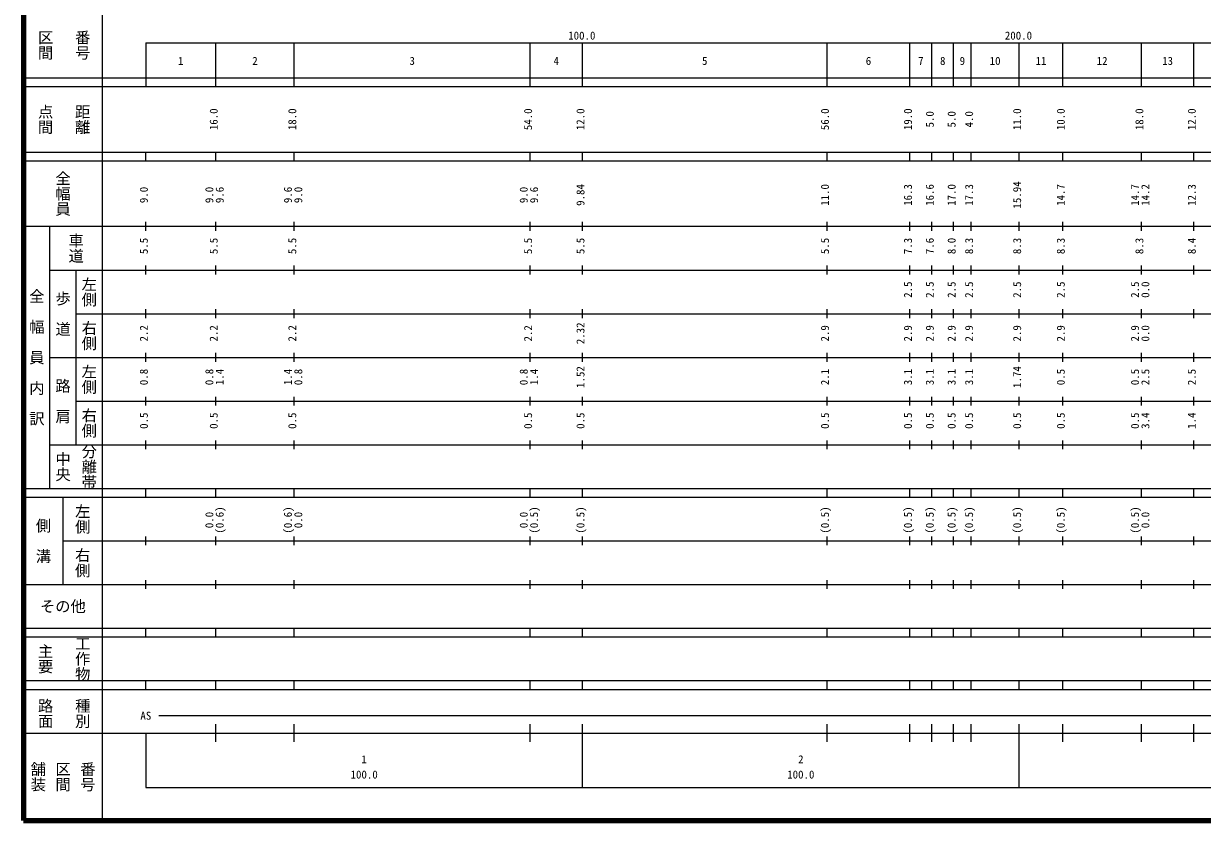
# Model space of a CAD drawing. Units: millimetres on the paper, enlarged 1000 times. Extents: x 40000 to 680000, y 20000 to 380000.
# Drawn here: x 40000 to 309979, y 20000 to 202409 of the extents above; entities that cross this region are included whole.
import ezdxf
from ezdxf.enums import TextEntityAlignment as Align

# ---------------------------------------------------------------- set-up
doc = ezdxf.new("R2010")
doc.units = ezdxf.units.MM
doc.header["$LTSCALE"] = 1000
doc.layers.add('M-TTL', color=2, linetype='Continuous', lineweight=140)
doc.layers.add('M-TTL-BAND', color=7, linetype='Continuous', lineweight=25)
doc.styles.add('@ＭＳ ゴシック', font='')
doc.styles.add('ＭＳ ゴシック', font='')
doc.styles.get('@ＭＳ ゴシック').set_extended_font_data('@MS Gothic')
doc.styles.get('ＭＳ ゴシック').set_extended_font_data('MS Gothic')

msp = doc.modelspace()

# ---------------------------------------------------------------- linework, layer by layer
at = {"layer": 'M-TTL'}
for p, q in [((40000, 380000), (40000, 20000)), ((40000, 20000), (680000, 20000))]:
    msp.add_line(p, q, dxfattribs=at)
at = {"layer": 'M-TTL-BAND'}
for p, q in [((58000, 370000), (58000, 20000)), ((68000, 198000), (579000, 198000)), ((68000, 198000), (68000, 188000)), ((84000, 188000), (84000, 198000)), ((102000, 188000), (102000, 198000)), ((156000, 188000), (156000, 198000)), ((168000, 188000), (168000, 198000)), ((224000, 188000), (224000, 198000)), ((243000, 188000), (243000, 198000)), ((248000, 188000), (248000, 198000)), ((253000, 188000), (253000, 198000)), ((257000, 188000), (257000, 198000)), ((268000, 188000), (268000, 198000)), ((278000, 188000), (278000, 198000)), ((296000, 188000), (296000, 198000)), ((308000, 188000), (308000, 198000)), ((40000, 190000), (579000, 190000)), ((40000, 188000), (579000, 188000)), ((40000, 173000), (579000, 173000)), ((68000, 171000), (68000, 173000)), ((84000, 171000), (84000, 173000)), ((102000, 171000), (102000, 173000)), ((156000, 171000), (156000, 173000)), ((168000, 171000), (168000, 173000)), ((224000, 171000), (224000, 173000)), ((243000, 171000), (243000, 173000)), ((248000, 171000), (248000, 173000)), ((253000, 171000), (253000, 173000)), ((257000, 171000), (257000, 173000)), ((268000, 171000), (268000, 173000)), ((278000, 171000), (278000, 173000)), ((296000, 171000), (296000, 173000)), ((308000, 171000), (308000, 173000)), ((40000, 171000), (579000, 171000)), ((68000, 155000), (68000, 157000)), ((84000, 155000), (84000, 157000)), ((102000, 155000), (102000, 157000)), ((156000, 155000), (156000, 157000)), ((168000, 155000), (168000, 157000)), ((224000, 155000), (224000, 157000)), ((243000, 155000), (243000, 157000)), ((248000, 155000), (248000, 157000)), ((253000, 155000), (253000, 157000)), ((257000, 155000), (257000, 157000)), ((268000, 155000), (268000, 157000)), ((278000, 155000), (278000, 157000)), ((296000, 155000), (296000, 157000)), ((308000, 155000), (308000, 157000)), ((40000, 156000), (579000, 156000)), ((46000, 96000), (46000, 156000)), ((46000, 146000), (579000, 146000)), ((52000, 146000), (52000, 106000)), ((68000, 145000), (68000, 147000)), ((84000, 145000), (84000, 147000)), ((102000, 145000), (102000, 147000)), ((156000, 145000), (156000, 147000)), ((168000, 145000), (168000, 147000)), ((224000, 145000), (224000, 147000)), ((243000, 145000), (243000, 147000)), ((248000, 145000), (248000, 147000)), ((253000, 145000), (253000, 147000)), ((257000, 145000), (257000, 147000)), ((268000, 145000), (268000, 147000)), ((278000, 145000), (278000, 147000)), ((296000, 145000), (296000, 147000)), ((308000, 145000), (308000, 147000)), ((52000, 136000), (579000, 136000)), ((68000, 135000), (68000, 137000)), ((84000, 135000), (84000, 137000)), ((102000, 135000), (102000, 137000)), ((156000, 135000), (156000, 137000)), ((168000, 135000), (168000, 137000)), ((224000, 135000), (224000, 137000)), ((243000, 135000), (243000, 137000)), ((248000, 135000), (248000, 137000)), ((253000, 135000), (253000, 137000)), ((257000, 135000), (257000, 137000)), ((268000, 135000), (268000, 137000)), ((278000, 135000), (278000, 137000)), ((296000, 135000), (296000, 137000)), ((308000, 135000), (308000, 137000)), ((68000, 125000), (68000, 127000)), ((84000, 125000), (84000, 127000)), ((102000, 125000), (102000, 127000)), ((156000, 125000), (156000, 127000)), ((168000, 125000), (168000, 127000)), ((224000, 125000), (224000, 127000)), ((243000, 125000), (243000, 127000)), ((248000, 125000), (248000, 127000)), ((253000, 125000), (253000, 127000)), ((257000, 125000), (257000, 127000)), ((268000, 125000), (268000, 127000)), ((278000, 125000), (278000, 127000)), ((296000, 125000), (296000, 127000)), ((308000, 125000), (308000, 127000)), ((46000, 126000), (579000, 126000)), ((68000, 115000), (68000, 117000)), ((84000, 115000), (84000, 117000)), ((102000, 115000), (102000, 117000)), ((156000, 115000), (156000, 117000)), ((168000, 115000), (168000, 117000)), ((224000, 115000), (224000, 117000)), ((243000, 115000), (243000, 117000)), ((248000, 115000), (248000, 117000)), ((253000, 115000), (253000, 117000)), ((257000, 115000), (257000, 117000)), ((268000, 115000), (268000, 117000)), ((278000, 115000), (278000, 117000)), ((296000, 115000), (296000, 117000)), ((308000, 115000), (308000, 117000)), ((52000, 116000), (579000, 116000)), ((46000, 106000), (579000, 106000)), ((68000, 105000), (68000, 107000)), ((84000, 105000), (84000, 107000)), ((102000, 105000), (102000, 107000)), ((156000, 105000), (156000, 107000)), ((168000, 105000), (168000, 107000)), ((224000, 105000), (224000, 107000)), ((243000, 105000), (243000, 107000)), ((248000, 105000), (248000, 107000)), ((253000, 105000), (253000, 107000)), ((257000, 105000), (257000, 107000)), ((268000, 105000), (268000, 107000)), ((278000, 105000), (278000, 107000)), ((296000, 105000), (296000, 107000)), ((308000, 105000), (308000, 107000)), ((40000, 96000), (579000, 96000)), ((68000, 94000), (68000, 96000)), ((84000, 94000), (84000, 96000)), ((102000, 94000), (102000, 96000)), ((156000, 94000), (156000, 96000)), ((168000, 94000), (168000, 96000)), ((224000, 94000), (224000, 96000)), ((243000, 94000), (243000, 96000)), ((248000, 94000), (248000, 96000)), ((253000, 94000), (253000, 96000)), ((257000, 94000), (257000, 96000)), ((268000, 94000), (268000, 96000)), ((278000, 94000), (278000, 96000)), ((296000, 94000), (296000, 96000)), ((308000, 94000), (308000, 96000)), ((40000, 94000), (579000, 94000)), ((49000, 94000), (49000, 74000)), ((49000, 84000), (579000, 84000)), ((68000, 83000), (68000, 85000)), ((84000, 83000), (84000, 85000)), ((102000, 83000), (102000, 85000)), ((156000, 83000), (156000, 85000)), ((168000, 83000), (168000, 85000)), ((224000, 83000), (224000, 85000)), ((243000, 83000), (243000, 85000)), ((248000, 83000), (248000, 85000)), ((253000, 83000), (253000, 85000)), ((257000, 83000), (257000, 85000)), ((268000, 83000), (268000, 85000)), ((278000, 83000), (278000, 85000)), ((296000, 83000), (296000, 85000)), ((308000, 83000), (308000, 85000)), ((40000, 74000), (579000, 74000)), ((68000, 73000), (68000, 75000)), ((84000, 73000), (84000, 75000)), ((102000, 73000), (102000, 75000)), ((156000, 73000), (156000, 75000)), ((168000, 73000), (168000, 75000)), ((224000, 73000), (224000, 75000)), ((243000, 73000), (243000, 75000)), ((248000, 73000), (248000, 75000)), ((253000, 73000), (253000, 75000)), ((257000, 73000), (257000, 75000)), ((268000, 73000), (268000, 75000)), ((278000, 73000), (278000, 75000)), ((296000, 73000), (296000, 75000)), ((308000, 73000), (308000, 75000)), ((40000, 64000), (579000, 64000)), ((68000, 62000), (68000, 64000)), ((84000, 62000), (84000, 64000)), ((102000, 62000), (102000, 64000)), ((156000, 62000), (156000, 64000)), ((168000, 62000), (168000, 64000)), ((224000, 62000), (224000, 64000)), ((243000, 62000), (243000, 64000)), ((248000, 62000), (248000, 64000)), ((253000, 62000), (253000, 64000)), ((257000, 62000), (257000, 64000)), ((268000, 62000), (268000, 64000)), ((278000, 62000), (278000, 64000)), ((296000, 62000), (296000, 64000)), ((308000, 62000), (308000, 64000)), ((40000, 62000), (579000, 62000)), ((40000, 52000), (579000, 52000)), ((68000, 50000), (68000, 52000)), ((84000, 50000), (84000, 52000)), ((102000, 50000), (102000, 52000)), ((156000, 50000), (156000, 52000)), ((168000, 50000), (168000, 52000)), ((224000, 50000), (224000, 52000)), ((243000, 50000), (243000, 52000)), ((248000, 50000), (248000, 52000)), ((253000, 50000), (253000, 52000)), ((257000, 50000), (257000, 52000)), ((268000, 50000), (268000, 52000)), ((278000, 50000), (278000, 52000)), ((296000, 50000), (296000, 52000)), ((308000, 50000), (308000, 52000)), ((40000, 50000), (579000, 50000)), ((71000, 44000), (565000, 44000)), ((84000, 38000), (84000, 42000)), ((102000, 38000), (102000, 42000)), ((156000, 38000), (156000, 42000)), ((168000, 27500), (168000, 42000)), ((224000, 38000), (224000, 42000)), ((243000, 38000), (243000, 42000)), ((248000, 38000), (248000, 42000)), ((253000, 38000), (253000, 42000)), ((257000, 38000), (257000, 42000)), ((268000, 27500), (268000, 42000)), ((278000, 38000), (278000, 42000)), ((296000, 38000), (296000, 42000)), ((308000, 38000), (308000, 42000)), ((40000, 40000), (579000, 40000)), ((68000, 40000), (68000, 27500)), ((68000, 27500), (579000, 27500))]:
    msp.add_line(p, q, dxfattribs=at)

# ---------------------------------------------------------------- texts
at = {"layer": 'M-TTL-BAND', "style": '@ＭＳ ゴシック'}
for s, p in [('区間', (45000, 197500)), ('番号', (53500, 197500)), ('点間', (45000, 180500)), ('距離', (53500, 180500)), ('全幅員', (49000, 163500)), ('車道', (52000, 151000)), ('左側', (55000, 141000)), ('全\u3000幅\u3000員\u3000内\u3000訳', (43000, 126000)), ('歩\u3000道', (49000, 136000)), ('右側', (55000, 131000)), ('左側', (55000, 121000)), ('路\u3000肩', (49000, 116000)), ('右側', (55000, 111000)), ('分離帯', (55000, 101000)), ('中央', (49000, 101000)), ('左側', (53500, 89000)), ('側\u3000溝', (44500, 84000)), ('右側', (53500, 79000)), ('主要', (45000, 57000)), ('工作物', (53500, 57000)), ('路面', (45000, 44500)), ('種別', (53500, 44500)), ('舗装', (43333, 30000)), ('区間', (49000, 30000)), ('番号', (54667, 30000))]:
    msp.add_text(s, height=2566, rotation=270, dxfattribs=at).set_placement(p, align=Align.MIDDLE_CENTER)
at = {"layer": 'M-TTL-BAND', "style": 'ＭＳ ゴシック'}
for s, p in [('100.0', (167844, 198195)), ('200.0', (267844, 198195)), ('1', (76000, 192405)), ('2', (93000, 192405)), ('3', (129000, 192405)), ('4', (162000, 192405)), ('5', (196000, 192405)), ('6', (233500, 192405)), ('7', (245500, 192405)), ('8', (250500, 192405)), ('9', (255000, 192405)), ('10', (262500, 192405)), ('11', (273000, 192405)), ('12', (287000, 192405)), ('13', (302000, 192405)), ('AS', (68000, 42500)), ('1', (118000, 32523)), ('2', (218000, 32523)), ('100.0', (118000, 29033)), ('100.0', (218000, 29033))]:
    msp.add_text(s, height=1833, dxfattribs=at).set_placement(p, align=Align.BOTTOM_CENTER)
for s, p in [('16.0', (85000, 180500)), ('18.0', (103000, 180500)), ('54.0', (157000, 180500)), ('12.0', (169000, 180500)), ('56.0', (225000, 180500)), ('19.0', (244000, 180500)), ('5.0', (249000, 180500)), ('5.0', (254000, 180500)), ('4.0', (258000, 180500)), ('11.0', (269000, 180500)), ('10.0', (279000, 180500)), ('18.0', (297000, 180500)), ('12.0', (309000, 180500)), ('9.0', (69000, 163174)), ('9.0', (84000, 163174)), ('9.6', (86370, 163174)), ('9.6', (102000, 163174)), ('9.0', (104370, 163174)), ('9.0', (156000, 163174)), ('9.6', (158370, 163174)), ('9.84', (169000, 163174)), ('11.0', (225000, 163174)), ('16.3', (244000, 163174)), ('16.6', (249000, 163174)), ('17.0', (254000, 163174)), ('17.3', (258000, 163174)), ('15.94', (269000, 163174)), ('14.7', (279000, 163174)), ('14.7', (296000, 163174)), ('14.2', (298370, 163174)), ('12.3', (309000, 163174)), ('5.5', (69000, 151500)), ('5.5', (85000, 151500)), ('5.5', (103000, 151500)), ('5.5', (157000, 151500)), ('5.5', (169000, 151500)), ('5.5', (225000, 151500)), ('7.3', (244000, 151500)), ('7.6', (249000, 151500)), ('8.0', (254000, 151500)), ('8.3', (258000, 151500)), ('8.3', (269000, 151500)), ('8.3', (279000, 151500)), ('8.3', (297000, 151500)), ('8.4', (309000, 151500)), ('2.5', (244000, 141500)), ('2.5', (249000, 141500)), ('2.5', (254000, 141500)), ('2.5', (258000, 141500)), ('2.5', (269000, 141500)), ('2.5', (279000, 141500)), ('2.5', (296000, 141500)), ('0.0', (298370, 141500)), ('2.2', (69000, 131500)), ('2.2', (85000, 131500)), ('2.2', (103000, 131500)), ('2.2', (157000, 131500)), ('2.32', (169000, 131500)), ('2.9', (225000, 131500)), ('2.9', (244000, 131500)), ('2.9', (249000, 131500)), ('2.9', (254000, 131500)), ('2.9', (258000, 131500)), ('2.9', (269000, 131500)), ('2.9', (279000, 131500)), ('2.9', (296000, 131500)), ('0.0', (298370, 131500)), ('0.8', (69000, 121500)), ('0.8', (84000, 121500)), ('1.4', (86370, 121500)), ('1.4', (102000, 121500)), ('0.8', (104370, 121500)), ('0.8', (156000, 121500)), ('1.4', (158370, 121500)), ('1.52', (169000, 121500)), ('2.1', (225000, 121500)), ('3.1', (244000, 121500)), ('3.1', (249000, 121500)), ('3.1', (254000, 121500)), ('3.1', (258000, 121500)), ('1.74', (269000, 121500)), ('0.5', (279000, 121500)), ('0.5', (296000, 121500)), ('2.5', (298370, 121500)), ('2.5', (309000, 121500)), ('0.5', (69000, 111500)), ('0.5', (85000, 111500)), ('0.5', (103000, 111500)), ('0.5', (157000, 111500)), ('0.5', (169000, 111500)), ('0.5', (225000, 111500)), ('0.5', (244000, 111500)), ('0.5', (249000, 111500)), ('0.5', (254000, 111500)), ('0.5', (258000, 111500)), ('0.5', (269000, 111500)), ('0.5', (279000, 111500)), ('0.5', (296000, 111500)), ('3.4', (298370, 111500)), ('1.4', (309000, 111500)), ('0.0', (84000, 88764)), ('(0.6)', (86370, 88764)), ('(0.6)', (102000, 88764)), ('0.0', (104370, 88764)), ('0.0', (156000, 88764)), ('(0.5)', (158370, 88764)), ('(0.5)', (169000, 88764)), ('(0.5)', (225000, 88764)), ('(0.5)', (244000, 88764)), ('(0.5)', (249000, 88764)), ('(0.5)', (254000, 88764)), ('(0.5)', (258000, 88764)), ('(0.5)', (269000, 88764)), ('(0.5)', (279000, 88764)), ('(0.5)', (296000, 88764)), ('0.0', (298370, 88764))]:
    msp.add_text(s, height=1833, rotation=90, dxfattribs=at).set_placement(p, align=Align.BOTTOM_CENTER)
msp.add_text('その他', height=2566, dxfattribs=at).set_placement((49000, 69000), align=Align.MIDDLE_CENTER)

doc.saveas('drawing.dxf')
